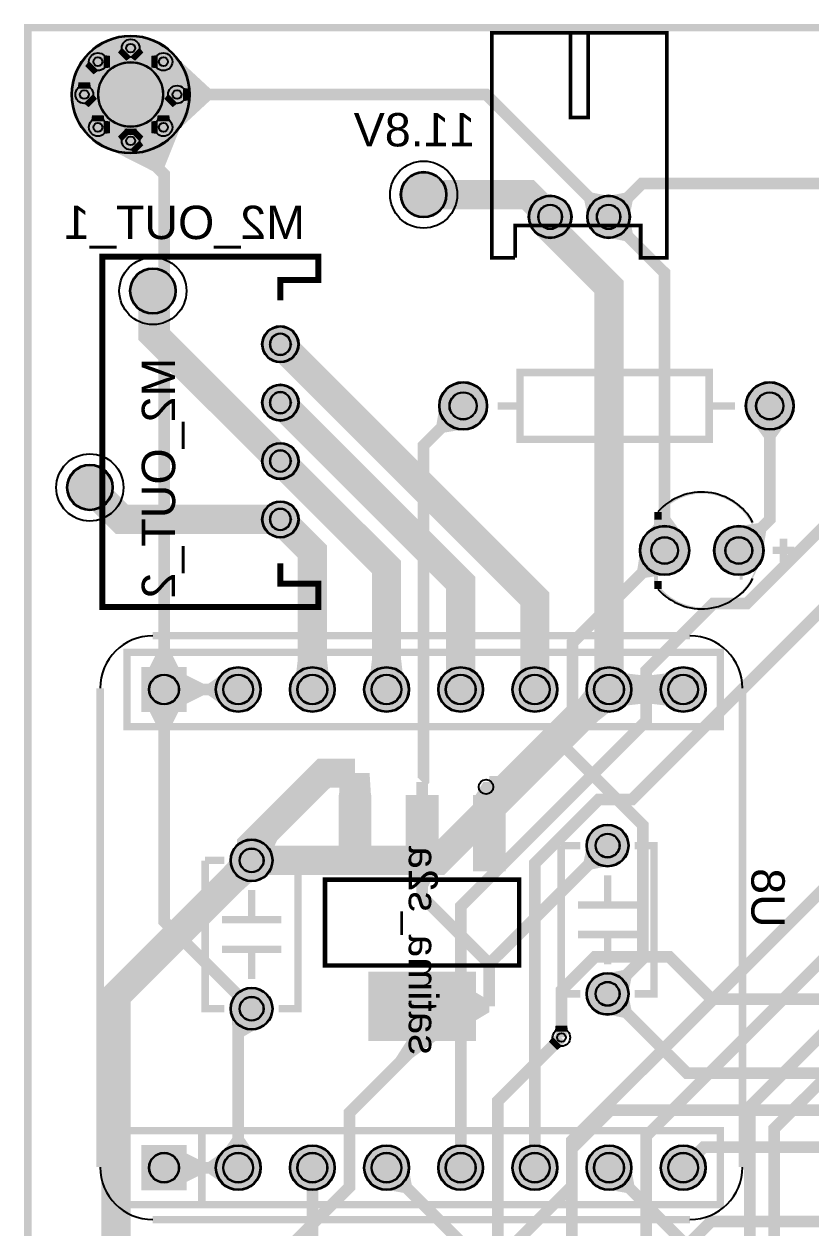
# Model space of a CAD drawing. Header units: millimetres. Extents: x -10 to 60, y -218 to 1.
# Drawn here: x -10.13 to 16.82, y -41.12 to 0.13 of the extents above; entities that cross this region are included whole.
import ezdxf

# ---------------------------------------------------------------- set-up
doc = ezdxf.new("R2010")
doc.units = ezdxf.units.MM
for name, color, linetype, true_color in [('BoardOutLine', 7, 'Continuous', 0xff00ff), ('BottomLayer', 7, 'Continuous', 0x0000ff), ('BottomPasteMaskLayer', 7, 'Continuous', 0x800000), ('BottomSilkLayer', 7, 'Continuous', 0x66cc33), ('BottomSolderMaskLayer', 7, 'Continuous', 0xaa00ff), ('Document', 7, 'Continuous', 0xffffff), ('Hole', 7, 'Continuous', 0x222222), ('Multi-Layer', 7, 'Continuous', 0xc0c0c0), ('TopLayer', 7, 'Continuous', 0xff0000), ('TopPasteMaskLayer', 7, 'Continuous', 0x808080), ('TopSilkLayer', 7, 'Continuous', 0xffcc00), ('TopSolderMaskLayer', 7, 'Continuous', 0x800080)]:
    doc.layers.add(name, color=color, linetype=linetype, true_color=true_color)
doc.styles.get("Standard").update_dxf_attribs({"font": 'arial.ttf'})

msp = doc.modelspace()

# ---------------------------------------------------------------- hatches: boundary and pattern name
at = {"layer": 'BottomLayer'}
for points in [[(-6.458, -1.002), (-6.781, -0.679), (-6.912, -0.85), (-6.629, -1.133)], [(-6.173, -0.679), (-6.496, -1.002), (-6.325, -1.133), (-6.042, -0.85)], [(-5.154, -3.786), (-5.154, -0.786), (-3.754, -2.086), (-3.754, -2.486)], [(-7.398, -1.392), (-7.398, -0.934), (-7.185, -0.963), (-7.185, -1.363)], [(-5.556, -1.392), (-5.556, -0.934), (-5.769, -0.963), (-5.769, -1.363)], [(-4.687, -2.515), (-4.687, -2.057), (-4.474, -2.086), (-4.474, -2.486)], [(-7.398, -3.638), (-7.398, -3.18), (-7.185, -3.209), (-7.185, -3.609)], [(-5.556, -3.638), (-5.556, -3.18), (-5.769, -3.209), (-5.769, -3.609)], [(-6.458, -3.57), (-6.781, -3.893), (-6.912, -3.722), (-6.629, -3.439)], [(-6.173, -3.893), (-6.496, -3.57), (-6.325, -3.439), (-6.042, -3.722)], [(2.794, -5.715, 1), (4.318, -5.715, 1)], [(9.18, -6.522), (9.935, -5.767), (9.347, -5.651), (9.064, -5.934)], [(9.845, -5.767), (10.6, -6.522), (10.716, -5.934), (10.433, -5.651)], [(-6.477, -9.017, 1), (-4.953, -9.017, 1)], [(-1.388, -11.446), (-0.747, -10.805), (-0.415, -11.071), (-1.122, -11.778)], [(-1.388, -13.446), (-0.747, -12.805), (-0.415, -13.071), (-1.122, -13.778)], [(-1.953, -14.881), (-1.312, -14.24), (-1.578, -13.908), (-2.285, -14.615)], [(-8.636, -15.748, 1), (-7.112, -15.748, 1)], [(-1.75, -17.296), (-1.75, -16.39), (-2.172, -16.343), (-2.172, -17.343)], [(-4.584, -23.169), (-4.584, -22.17), (-3.984, -22.47), (-3.984, -22.869)], [(-3.29, -23.232), (-3.29, -22.107), (-3.815, -22.47), (-3.815, -22.869)], [(9.157, -22.623), (9.953, -23.418), (9.538, -23.745), (8.83, -23.038)], [(-5.834, -23.419), (-4.834, -23.419), (-5.134, -24.019), (-5.534, -24.019)], [(9.812, -33.795), (10.554, -33.053), (10.671, -33.629), (10.388, -33.912)], [(8.05, -34.394), (8.5, -34.394), (8.475, -34.184), (8.075, -34.184)], [(-4.584, -39.552), (-4.584, -38.553), (-3.984, -38.853), (-3.984, -39.252)], [(-3.29, -39.615), (-3.29, -38.49), (-3.815, -38.853), (-3.815, -39.252)], [(2.239, -39.801), (3.035, -39.006), (3.149, -39.633), (2.867, -39.916)], [(9.859, -39.801), (10.655, -39.006), (10.769, -39.633), (10.487, -39.916)]]:
    msp.add_hatch(color=256, dxfattribs=at).paths.add_polyline_path(points)
at = {"layer": 'BottomPasteMaskLayer'}
for points in [[(2.794, -5.715, 1), (4.318, -5.715, 1)], [(-6.477, -9.017, 1), (-4.953, -9.017, 1)], [(-8.636, -15.748, 1), (-7.112, -15.748, 1)]]:
    msp.add_hatch(color=256, dxfattribs=at).paths.add_polyline_path(points)
at = {"layer": 'BottomSolderMaskLayer'}
for points in [[(-8.502, -2.286, 1), (-4.452, -2.286, 1)], [(-6.782, -0.698, 1), (-6.172, -0.698, 1)], [(-7.905, -1.163, 1), (-7.295, -1.163, 1)], [(-5.659, -1.163, 1), (-5.049, -1.163, 1)], [(-8.37, -2.286, 1), (-7.76, -2.286, 1)], [(-5.194, -2.286, 1), (-4.584, -2.286, 1)], [(-7.905, -3.409, 1), (-7.295, -3.409, 1)], [(-5.659, -3.409, 1), (-5.049, -3.409, 1)], [(-6.782, -3.874, 1), (-6.172, -3.874, 1)], [(2.769, -5.715, 1), (4.343, -5.715, 1)], [(7.153, -6.477, 1), (8.627, -6.477, 1)], [(9.153, -6.477, 1), (10.627, -6.477, 1)], [(-6.502, -9.017, 1), (-4.928, -9.017, 1)], [(-1.979, -10.843, 1), (-0.721, -10.843, 1)], [(-1.979, -12.843, 1), (-0.721, -12.843, 1)], [(4.085, -12.954, 1), (5.735, -12.954, 1)], [(14.585, -12.954, 1), (16.236, -12.954, 1)], [(-1.979, -14.843, 1), (-0.721, -14.843, 1)], [(-8.661, -15.748, 1), (-7.087, -15.748, 1)], [(-1.979, -16.843, 1), (-0.721, -16.843, 1)], [(10.96, -17.907, 1), (12.662, -17.907, 1)], [(13.5, -17.907, 1), (15.202, -17.907, 1)], [(-4.559, -23.445), (-4.559, -21.894), (-6.109, -21.894), (-6.109, -23.445)], [(-3.569, -22.67, 1), (-2.019, -22.67, 1)], [(-1.029, -22.67, 1), (0.521, -22.67, 1)], [(1.511, -22.67, 1), (3.061, -22.67, 1)], [(4.051, -22.67, 1), (5.601, -22.67, 1)], [(6.591, -22.67, 1), (8.141, -22.67, 1)], [(9.131, -22.67, 1), (10.681, -22.67, 1)], [(11.671, -22.67, 1), (13.221, -22.67, 1)], [(9.13, -28.017, 1), (10.581, -28.017, 1)], [(-3.062, -28.525, 1), (-1.611, -28.525, 1)], [(9.13, -33.097, 1), (10.581, -33.097, 1)], [(-3.062, -33.605, 1), (-1.611, -33.605, 1)], [(-4.559, -39.828), (-4.559, -38.277), (-6.109, -38.277), (-6.109, -39.828)], [(-3.569, -39.053, 1), (-2.019, -39.053, 1)], [(-1.029, -39.053, 1), (0.521, -39.053, 1)], [(1.511, -39.053, 1), (3.061, -39.053, 1)], [(4.051, -39.053, 1), (5.601, -39.053, 1)], [(6.591, -39.053, 1), (8.141, -39.053, 1)], [(9.131, -39.053, 1), (10.681, -39.053, 1)], [(11.671, -39.053, 1), (13.221, -39.053, 1)]]:
    msp.add_hatch(color=256, dxfattribs=at).paths.add_polyline_path(points)
at = {"layer": 'Document'}
for points in [[(13.081, -15.907), (13.018, -15.908), (12.955, -15.911), (12.892, -15.916), (12.829, -15.924), (12.766, -15.933), (12.704, -15.944), (12.642, -15.957), (12.581, -15.973), (12.52, -15.99), (12.46, -16.01), (12.401, -16.031), (12.342, -16.054), (12.284, -16.079), (12.227, -16.106), (12.171, -16.135), (12.115, -16.166), (12.061, -16.198), (12.008, -16.232), (11.956, -16.268), (11.905, -16.306), (11.856, -16.345), (11.808, -16.386), (11.761, -16.429), (11.715, -16.473), (11.581, -16.607), (11.581, -16.707), (11.715, -16.573), (11.76, -16.526), (11.806, -16.482), (11.853, -16.439), (11.902, -16.397), (11.952, -16.357), (12.003, -16.319), (12.056, -16.282), (12.11, -16.248), (12.165, -16.215), (12.221, -16.184), (12.278, -16.154), (12.336, -16.127), (12.395, -16.102), (12.455, -16.078), (12.515, -16.057), (12.576, -16.037), (12.638, -16.02), (12.7, -16.005), (12.763, -15.992), (12.826, -15.98), (12.889, -15.971), (12.953, -15.965), (13.017, -15.96), (13.081, -15.957)], [(13.076, -15.917), (13.14, -15.918), (13.203, -15.921), (13.267, -15.926), (13.33, -15.933), (13.394, -15.943), (13.456, -15.954), (13.519, -15.967), (13.581, -15.982), (13.642, -15.999), (13.703, -16.018), (13.763, -16.039), (13.823, -16.062), (13.882, -16.087), (13.939, -16.114), (13.996, -16.143), (14.053, -16.173), (14.108, -16.205), (14.162, -16.239), (14.215, -16.275), (14.266, -16.312), (14.317, -16.351), (14.366, -16.392), (14.414, -16.434), (14.46, -16.477), (14.506, -16.523), (14.549, -16.569), (14.591, -16.617), (14.632, -16.666), (14.671, -16.717), (14.708, -16.768), (14.744, -16.821), (14.778, -16.875), (14.81, -16.93), (14.84, -16.987), (14.869, -17.044), (14.896, -17.101), (14.921, -17.16), (14.944, -17.22), (14.965, -17.28), (14.984, -17.341), (15.001, -17.402), (15.016, -17.464), (15.029, -17.527), (15.04, -17.589), (15.05, -17.653), (15.057, -17.716), (15.062, -17.78), (15.065, -17.843), (15.066, -17.907), (15.066, -17.917), (15.006, -17.917), (15.006, -17.887), (15.005, -17.824), (15.002, -17.761), (14.997, -17.698), (14.989, -17.635), (14.98, -17.573), (14.969, -17.51), (14.956, -17.449), (14.94, -17.387), (14.923, -17.327), (14.904, -17.267), (14.882, -17.207), (14.859, -17.148), (14.834, -17.09), (14.807, -17.033), (14.778, -16.977), (14.747, -16.922), (14.715, -16.868), (14.681, -16.815), (14.645, -16.763), (14.607, -16.712), (14.568, -16.663), (14.527, -16.614), (14.485, -16.568), (14.441, -16.522), (14.395, -16.478), (14.349, -16.436), (14.3, -16.395), (14.251, -16.356), (14.2, -16.318), (14.148, -16.282), (14.095, -16.248), (14.041, -16.216), (13.986, -16.185), (13.93, -16.156), (13.873, -16.129), (13.815, -16.104), (13.756, -16.081), (13.696, -16.059), (13.636, -16.04), (13.576, -16.023), (13.514, -16.007), (13.453, -15.994), (13.39, -15.983), (13.328, -15.974), (13.265, -15.966), (13.202, -15.961), (13.139, -15.958), (13.076, -15.957)], [(11.441, -16.847), (11.441, -19.057), (11.581, -19.237), (11.581, -16.607)], [(13.081, -19.907), (13.145, -19.906), (13.208, -19.903), (13.272, -19.898), (13.335, -19.891), (13.399, -19.881), (13.461, -19.87), (13.524, -19.857), (13.586, -19.842), (13.647, -19.825), (13.708, -19.806), (13.768, -19.785), (13.828, -19.762), (13.887, -19.737), (13.944, -19.71), (14.001, -19.681), (14.058, -19.651), (14.113, -19.619), (14.167, -19.585), (14.22, -19.549), (14.271, -19.512), (14.322, -19.473), (14.371, -19.432), (14.419, -19.39), (14.465, -19.347), (14.511, -19.301), (14.554, -19.255), (14.596, -19.207), (14.637, -19.158), (14.676, -19.107), (14.713, -19.056), (14.749, -19.003), (14.783, -18.949), (14.815, -18.894), (14.845, -18.837), (14.874, -18.78), (14.901, -18.723), (14.926, -18.664), (14.949, -18.604), (14.97, -18.544), (14.989, -18.483), (15.006, -18.422), (15.021, -18.36), (15.034, -18.297), (15.045, -18.235), (15.055, -18.171), (15.062, -18.108), (15.067, -18.045), (15.07, -17.981), (15.071, -17.917), (15.071, -17.907), (15.011, -17.907), (15.011, -17.937), (15.01, -18), (15.007, -18.063), (15.002, -18.126), (14.994, -18.189), (14.985, -18.251), (14.974, -18.314), (14.961, -18.375), (14.945, -18.437), (14.928, -18.497), (14.909, -18.557), (14.887, -18.617), (14.864, -18.676), (14.839, -18.734), (14.812, -18.791), (14.783, -18.847), (14.752, -18.902), (14.72, -18.956), (14.686, -19.009), (14.65, -19.061), (14.612, -19.112), (14.573, -19.161), (14.532, -19.21), (14.49, -19.256), (14.446, -19.302), (14.4, -19.346), (14.354, -19.388), (14.305, -19.429), (14.256, -19.468), (14.205, -19.506), (14.153, -19.542), (14.1, -19.576), (14.046, -19.608), (13.991, -19.639), (13.935, -19.668), (13.878, -19.695), (13.82, -19.72), (13.761, -19.743), (13.701, -19.765), (13.641, -19.784), (13.581, -19.801), (13.519, -19.817), (13.458, -19.83), (13.395, -19.841), (13.333, -19.85), (13.27, -19.858), (13.207, -19.863), (13.144, -19.866), (13.081, -19.867)], [(14.731, -18.657), (14.131, -18.657), (14.131, -18.557), (14.731, -18.557)], [(14.481, -18.307), (14.481, -18.907), (14.381, -18.907), (14.381, -18.307)], [(13.081, -19.907), (13.018, -19.906), (12.955, -19.903), (12.892, -19.898), (12.829, -19.89), (12.766, -19.881), (12.704, -19.87), (12.642, -19.857), (12.581, -19.841), (12.52, -19.824), (12.46, -19.804), (12.401, -19.783), (12.342, -19.76), (12.284, -19.735), (12.227, -19.708), (12.171, -19.679), (12.115, -19.648), (12.061, -19.616), (12.008, -19.582), (11.956, -19.546), (11.905, -19.508), (11.856, -19.469), (11.808, -19.428), (11.761, -19.385), (11.715, -19.341), (11.581, -19.207), (11.581, -19.107), (11.715, -19.241), (11.76, -19.288), (11.806, -19.332), (11.853, -19.375), (11.902, -19.417), (11.952, -19.457), (12.003, -19.495), (12.056, -19.532), (12.11, -19.566), (12.165, -19.599), (12.221, -19.63), (12.278, -19.66), (12.336, -19.687), (12.395, -19.712), (12.455, -19.736), (12.515, -19.757), (12.576, -19.777), (12.638, -19.794), (12.7, -19.809), (12.763, -19.822), (12.826, -19.834), (12.889, -19.843), (12.953, -19.849), (13.017, -19.854), (13.081, -19.857)]]:
    msp.add_hatch(color=256, dxfattribs=at).paths.add_polyline_path(points)
at = {"layer": 'Multi-Layer'}
for points in [[(-8.477, -2.286, 1), (-4.477, -2.286, 1)], [(-6.782, -0.698, 1), (-6.172, -0.698, 1)], [(-7.905, -1.163, 1), (-7.295, -1.163, 1)], [(-5.659, -1.163, 1), (-5.049, -1.163, 1)], [(-8.37, -2.286, 1), (-7.76, -2.286, 1)], [(-5.194, -2.286, 1), (-4.584, -2.286, 1)], [(-7.905, -3.409, 1), (-7.295, -3.409, 1)], [(-5.659, -3.409, 1), (-5.049, -3.409, 1)], [(-6.782, -3.874, 1), (-6.172, -3.874, 1)], [(7.179, -6.477, 1), (8.601, -6.477, 1)], [(9.179, -6.477, 1), (10.601, -6.477, 1)], [(-1.954, -10.843, 1), (-0.746, -10.843, 1)], [(-1.954, -12.843, 1), (-0.746, -12.843, 1)], [(4.11, -12.954, 1), (5.71, -12.954, 1)], [(14.61, -12.954, 1), (16.21, -12.954, 1)], [(-1.954, -14.843, 1), (-0.746, -14.843, 1)], [(-1.954, -16.843, 1), (-0.746, -16.843, 1)], [(10.986, -17.907, 1), (12.637, -17.907, 1)], [(13.525, -17.907, 1), (15.176, -17.907, 1)], [(-4.584, -23.419), (-4.584, -21.919), (-6.084, -21.919), (-6.084, -23.419)], [(-3.544, -22.67, 1), (-2.044, -22.67, 1)], [(-1.004, -22.67, 1), (0.496, -22.67, 1)], [(1.536, -22.67, 1), (3.036, -22.67, 1)], [(4.076, -22.67, 1), (5.576, -22.67, 1)], [(6.616, -22.67, 1), (8.116, -22.67, 1)], [(9.156, -22.67, 1), (10.656, -22.67, 1)], [(11.696, -22.67, 1), (13.196, -22.67, 1)], [(9.156, -28.017, 1), (10.556, -28.017, 1)], [(-3.036, -28.525, 1), (-1.636, -28.525, 1)], [(9.156, -33.097, 1), (10.556, -33.097, 1)], [(-3.036, -33.605, 1), (-1.636, -33.605, 1)], [(-4.584, -39.802), (-4.584, -38.302), (-6.084, -38.302), (-6.084, -39.802)], [(-3.544, -39.053, 1), (-2.044, -39.053, 1)], [(-1.004, -39.053, 1), (0.496, -39.053, 1)], [(1.536, -39.053, 1), (3.036, -39.053, 1)], [(4.076, -39.053, 1), (5.576, -39.053, 1)], [(6.616, -39.053, 1), (8.116, -39.053, 1)], [(9.156, -39.053, 1), (10.656, -39.053, 1)], [(11.696, -39.053, 1), (13.196, -39.053, 1)]]:
    msp.add_hatch(color=256, dxfattribs=at).paths.add_polyline_path(points)
at = {"layer": 'TopLayer'}
for points in [[(-7.581, -1.468), (-7.904, -1.144), (-8.035, -1.315), (-7.752, -1.598)], [(-7.836, -2.084), (-8.294, -2.084), (-8.265, -1.871), (-7.865, -1.871)], [(-7.761, -2.267), (-8.084, -2.59), (-7.913, -2.721), (-7.63, -2.438)], [(-4.87, -2.59), (-5.193, -2.267), (-5.324, -2.438), (-5.041, -2.721)], [(-7.371, -3.207), (-7.829, -3.207), (-7.8, -2.994), (-7.4, -2.994)], [(-4.607, -2.995), (-7.414, -4.053), (-5.722, -4.911), (-5.312, -4.757)], [(-5.583, -3.207), (-5.125, -3.207), (-5.154, -2.994), (-5.554, -2.994)], [(-6.706, -3.672), (-6.248, -3.672), (-6.277, -3.459), (-6.677, -3.459)], [(-6.173, -3.855), (-6.496, -4.178), (-6.325, -4.309), (-6.042, -4.026)], [(9.845, -7.187), (10.6, -6.432), (10.716, -7.02), (10.433, -7.303)], [(4.112, -12.904), (4.96, -13.752), (4.281, -13.866), (3.998, -13.583)], [(16.01, -13.483), (14.81, -13.483), (15.21, -14.043), (15.61, -14.043)], [(-1.388, -15.446), (-0.747, -14.805), (-0.415, -15.071), (-1.122, -15.778)], [(-1.388, -17.446), (-0.747, -16.805), (-0.415, -17.071), (-1.122, -17.778)], [(12.43, -17.361), (11.192, -17.361), (11.611, -16.783), (12.011, -16.783)], [(14.299, -17.083), (15.175, -17.959), (15.287, -17.254), (15.004, -16.971)], [(10.987, -17.855), (11.863, -18.731), (11.158, -18.843), (10.875, -18.56)], [(-4.834, -21.919), (-5.834, -21.919), (-5.534, -21.319), (-5.134, -21.319)], [(0.308, -22.173), (-0.816, -22.173), (-0.754, -21.648), (0.246, -21.648)], [(2.848, -22.173), (1.724, -22.173), (1.786, -21.648), (2.786, -21.648)], [(10.402, -23.232), (10.402, -22.107), (10.927, -22.17), (10.927, -23.169)], [(11.95, -23.232), (11.95, -22.107), (11.425, -22.17), (11.425, -23.169)], [(0.656, -26.337), (1.756, -26.337), (1.706, -25.536), (0.706, -25.536)], [(5.306, -26.337), (6.306, -26.337), (6.006, -25.836), (5.606, -25.836)], [(0.656, -28.837), (0.656, -26.337), (1.756, -26.337), (1.756, -28.837)], [(2.956, -28.837), (2.956, -26.337), (4.056, -26.337), (4.056, -28.837)], [(5.256, -28.837), (5.256, -26.337), (6.356, -26.337), (6.356, -28.837)], [(-1.673, -28.3), (-2.643, -27.895), (-2.468, -27.437), (-1.47, -27.853)], [(9.157, -27.973), (9.9, -28.715), (9.323, -28.832), (9.041, -28.549)], [(-3.035, -28.481), (-2.292, -29.223), (-2.656, -29.552), (-3.364, -28.845)], [(4.006, -28.837), (3.006, -28.837), (3.306, -29.437), (3.706, -29.437)], [(1.706, -32.357), (5.306, -32.357), (5.306, -34.697), (1.706, -34.697)], [(9.812, -32.398), (10.554, -33.141), (10.671, -32.564), (10.388, -32.282)], [(5.306, -33.027), (5.306, -34.027), (5.806, -33.727), (5.806, -33.327)], [(-2.098, -34.263), (-3.019, -33.759), (-2.994, -34.331), (-2.594, -34.55)], [(8.294, -34.892), (7.975, -34.573), (7.845, -34.74), (8.127, -35.022)], [(3.986, -34.697), (2.986, -34.697), (2.603, -35.297), (3.169, -35.297)], [(-2.232, -38.556), (-3.356, -38.556), (-2.994, -38.031), (-2.594, -38.031)]]:
    msp.add_hatch(color=256, dxfattribs=at).paths.add_polyline_path(points)
at = {"layer": 'TopPasteMaskLayer'}
for points in [[(0.656, -28.837), (0.656, -26.337), (1.756, -26.337), (1.756, -28.837)], [(2.956, -28.837), (2.956, -26.337), (4.056, -26.337), (4.056, -28.837)], [(5.256, -28.837), (5.256, -26.337), (6.356, -26.337), (6.356, -28.837)], [(1.706, -32.357), (5.306, -32.357), (5.306, -34.697), (1.706, -34.697)]]:
    msp.add_hatch(color=256, dxfattribs=at).paths.add_polyline_path(points)
at = {"layer": 'TopSolderMaskLayer'}
for points in [[(-8.502, -2.286, 1), (-4.452, -2.286, 1)], [(-6.782, -0.698, 1), (-6.172, -0.698, 1)], [(-7.905, -1.163, 1), (-7.295, -1.163, 1)], [(-5.659, -1.163, 1), (-5.049, -1.163, 1)], [(-8.37, -2.286, 1), (-7.76, -2.286, 1)], [(-5.194, -2.286, 1), (-4.584, -2.286, 1)], [(-7.905, -3.409, 1), (-7.295, -3.409, 1)], [(-5.659, -3.409, 1), (-5.049, -3.409, 1)], [(-6.782, -3.874, 1), (-6.172, -3.874, 1)], [(7.153, -6.477, 1), (8.627, -6.477, 1)], [(9.153, -6.477, 1), (10.627, -6.477, 1)], [(-1.979, -10.843, 1), (-0.721, -10.843, 1)], [(-1.979, -12.843, 1), (-0.721, -12.843, 1)], [(4.085, -12.954, 1), (5.735, -12.954, 1)], [(14.585, -12.954, 1), (16.236, -12.954, 1)], [(-1.979, -14.843, 1), (-0.721, -14.843, 1)], [(-1.979, -16.843, 1), (-0.721, -16.843, 1)], [(10.96, -17.907, 1), (12.662, -17.907, 1)], [(13.5, -17.907, 1), (15.202, -17.907, 1)], [(-4.559, -23.445), (-4.559, -21.894), (-6.109, -21.894), (-6.109, -23.445)], [(-3.569, -22.67, 1), (-2.019, -22.67, 1)], [(-1.029, -22.67, 1), (0.521, -22.67, 1)], [(1.511, -22.67, 1), (3.061, -22.67, 1)], [(4.051, -22.67, 1), (5.601, -22.67, 1)], [(6.591, -22.67, 1), (8.141, -22.67, 1)], [(9.131, -22.67, 1), (10.681, -22.67, 1)], [(11.671, -22.67, 1), (13.221, -22.67, 1)], [(0.645, -28.895), (0.645, -26.279), (1.767, -26.279), (1.767, -28.895)], [(2.945, -28.895), (2.945, -26.279), (4.067, -26.279), (4.067, -28.895)], [(5.245, -28.895), (5.245, -26.279), (6.367, -26.279), (6.367, -28.895)], [(9.13, -28.017, 1), (10.581, -28.017, 1)], [(-3.062, -28.525, 1), (-1.611, -28.525, 1)], [(1.667, -32.34), (5.345, -32.34), (5.345, -34.713), (1.667, -34.713)], [(9.13, -33.097, 1), (10.581, -33.097, 1)], [(-3.062, -33.605, 1), (-1.611, -33.605, 1)], [(-4.559, -39.828), (-4.559, -38.277), (-6.109, -38.277), (-6.109, -39.828)], [(-3.569, -39.053, 1), (-2.019, -39.053, 1)], [(-1.029, -39.053, 1), (0.521, -39.053, 1)], [(1.511, -39.053, 1), (3.061, -39.053, 1)], [(4.051, -39.053, 1), (5.601, -39.053, 1)], [(6.591, -39.053, 1), (8.141, -39.053, 1)], [(9.131, -39.053, 1), (10.681, -39.053, 1)], [(11.671, -39.053, 1), (13.221, -39.053, 1)]]:
    msp.add_hatch(color=256, dxfattribs=at).paths.add_polyline_path(points)

# ---------------------------------------------------------------- linework, layer by layer
at = {"layer": 'BoardOutLine', "const_width": 0.254}
msp.add_lwpolyline([(-10, 0), (60, 0), (60, -100), (-10, -100), (-10, 0)], close=True, dxfattribs=at)
at = {"layer": 'BottomLayer'}
for points, const_width in [([(-7.6, -1.163), (-6.942, -1.163), (-6.477, -0.698)], 0.4), ([(-5.354, -1.163), (-6.012, -1.163), (-6.477, -0.698)], 0.4), ([(9.89, -6.477), (5.699, -2.286), (-4.889, -2.286)], 0.4), ([(-7.6, -3.409), (-6.942, -3.409), (-6.477, -3.874)], 0.4), ([(-5.354, -3.409), (-6.012, -3.409), (-6.477, -3.874)], 0.4), ([(34.925, -4.064), (33.655, -5.334), (11.033, -5.334), (9.89, -6.477)], 0.4), ([(3.556, -5.715), (7.128, -5.715), (7.89, -6.477)], 1), ([(7.89, -6.477), (7.89, -6.858), (9.906, -8.874), (9.906, -22.67)], 1), ([(-5.715, -9.017), (-5.715, -10.478), (-1.35, -14.843)], 1), ([(-1.35, -10.843), (7.366, -19.559), (7.366, -22.67)], 1), ([(-1.35, -12.843), (4.826, -19.019), (4.826, -22.67)], 1), ([(-7.874, -15.748), (-6.779, -16.843), (-1.35, -16.843)], 1), ([(4.826, -39.053), (4.826, -30.101), (11.176, -23.751), (11.176, -22.028), (13.475, -19.729), (14.618, -19.729), (18.854, -15.494), (21.947, -15.494), (33.377, -26.924), (34.925, -26.924)], 0.4), ([(34.925, -29.464), (23.495, -18.034), (19.096, -18.034), (10.69, -26.44), (9.55, -26.44), (7.366, -28.625), (7.366, -39.053)], 0.4), ([(-2.336, -28.525), (4.051, -28.525), (9.906, -22.67)], 1), ([(-2.337, -33.604), (-5.334, -30.607), (-5.334, -22.67)], 0.4), ([(-5.334, -22.67), (-2.794, -22.67)], 0.4), ([(34.925, -34.544), (21.511, -34.544), (20.241, -33.274), (13.414, -33.274), (11.973, -31.833), (9.42, -31.833), (8.275, -32.978), (8.275, -34.592)], 0.4), ([(9.856, -33.097), (12.573, -35.814), (35.702, -35.814), (38.374, -38.486), (38.374, -38.799)], 0.4), ([(17.556, -37.084), (9.949, -37.084), (8.636, -38.397), (8.636, -39.684), (6.265, -42.055), (5.588, -42.055)], 0.4), ([(34.925, -37.084), (36.224, -38.383), (36.224, -40.221), (35.551, -40.894), (13.399, -40.894), (12.573, -41.72)], 0.4), ([(34.925, -39.624), (33.655, -38.354), (13.144, -38.354), (12.446, -39.053)], 0.4), ([(-5.334, -39.053), (-2.794, -39.053)], 0.4), ([(-0.254, -42.418), (-0.254, -39.053)], 0.4), ([(5.588, -42.055), (5.289, -42.055), (2.286, -39.053)], 0.4), ([(12.573, -41.72), (9.906, -39.053)], 0.4)]:
    msp.add_lwpolyline(points, dxfattribs=dict(at, const_width=const_width))
for centre in [(3.556, -5.715), (-5.715, -9.017), (-7.874, -15.748)]:
    msp.add_circle(centre, 0.762, dxfattribs=at)
at = {"layer": 'BottomPasteMaskLayer'}
for centre in [(3.556, -5.715), (-5.715, -9.017), (-7.874, -15.748)]:
    msp.add_circle(centre, 0.762, dxfattribs=at)
at = {"layer": 'BottomSilkLayer', "const_width": 0.254}
for points in [[(12.678, -20.83), (-5.722, -20.83)], [(-7.522, -22.631), (-7.522, -39.031)], [(14.478, -39.031), (14.478, -22.631)], [(-4.04, -37.783), (-4.04, -40.323)], [(-5.722, -40.831), (12.678, -40.831)]]:
    msp.add_lwpolyline(points, dxfattribs=at)
for points in [[(13.716, -21.4), (13.716, -23.94), (-6.604, -23.94), (-6.604, -21.4), (13.716, -21.4)], [(13.716, -37.783), (13.716, -40.323), (-6.604, -40.323), (-6.604, -37.783), (13.716, -37.783)]]:
    msp.add_lwpolyline(points, close=True, dxfattribs=at)
at = {"layer": 'BottomSilkLayer'}
for centre in [(3.556, -5.715), (-5.715, -9.017), (-7.874, -15.748)]:
    msp.add_circle(centre, 1.15, dxfattribs=at)
for centre, start, end in [((-5.722, -22.63), 90, 180), ((12.678, -22.63), 360, 90), ((-5.722, -39.031), 180, 270), ((12.678, -39.031), 270, 0)]:
    msp.add_arc(centre, 1.8, start, end, dxfattribs=at)
at = {"layer": 'BottomSolderMaskLayer'}
for points in [[(7.893, -6.063), (7.887, -6.063)], [(9.893, -6.063), (9.887, -6.063)], [(7.893, -6.891), (7.887, -6.891)], [(9.893, -6.891), (9.887, -6.891)], [(-1.715, -10.84), (-1.715, -10.846)], [(-0.985, -10.84), (-0.985, -10.846)], [(-1.715, -12.84), (-1.715, -12.846)], [(-0.985, -12.84), (-0.985, -12.846)], [(-1.715, -14.84), (-1.715, -14.846)], [(-0.985, -14.84), (-0.985, -14.846)], [(-1.715, -16.84), (-1.715, -16.846)], [(-0.985, -16.84), (-0.985, -16.846)]]:
    msp.add_lwpolyline(points, close=True, dxfattribs=at)
for centre, radius in [((-6.477, -2.286), 2.025), ((-6.477, -0.698), 0.305), ((-6.477, -0.698), 0.153), ((-7.6, -1.163), 0.305), ((-7.6, -1.163), 0.153), ((-6.477, -2.286), 1.114), ((-5.354, -1.163), 0.305), ((-5.354, -1.163), 0.153), ((-8.065, -2.286), 0.305), ((-4.889, -2.286), 0.305), ((-8.065, -2.286), 0.153), ((-4.889, -2.286), 0.153), ((-7.6, -3.409), 0.305), ((-7.6, -3.409), 0.153), ((-5.354, -3.409), 0.305), ((-5.354, -3.409), 0.153), ((-6.477, -3.874), 0.305), ((-6.477, -3.874), 0.153), ((3.556, -5.715), 0.787), ((7.89, -6.477), 0.737), ((9.89, -6.477), 0.737), ((-5.715, -9.017), 0.787), ((-1.35, -10.843), 0.629), ((-1.35, -12.843), 0.629), ((4.91, -12.954), 0.825), ((15.41, -12.954), 0.825), ((4.91, -12.954), 0.472), ((15.41, -12.954), 0.472), ((-1.35, -14.843), 0.629), ((-7.874, -15.748), 0.787), ((-1.35, -16.843), 0.629), ((11.811, -17.907), 0.851), ((14.351, -17.907), 0.851), ((11.811, -17.907), 0.464), ((14.351, -17.907), 0.464), ((-5.334, -22.67), 0.517), ((-2.794, -22.67), 0.775), ((-2.794, -22.67), 0.517), ((-0.254, -22.67), 0.775), ((-0.254, -22.67), 0.517), ((2.286, -22.67), 0.775), ((2.286, -22.67), 0.517), ((4.826, -22.67), 0.775), ((4.826, -22.67), 0.517), ((7.366, -22.67), 0.775), ((7.366, -22.67), 0.517), ((9.906, -22.67), 0.775), ((9.906, -22.67), 0.517), ((12.446, -22.67), 0.775), ((12.446, -22.67), 0.517), ((9.856, -28.017), 0.725), ((9.856, -28.017), 0.415), ((-2.336, -28.525), 0.725), ((-2.336, -28.525), 0.415), ((9.856, -33.097), 0.725), ((-2.336, -33.605), 0.725), ((9.856, -33.097), 0.415), ((-2.336, -33.605), 0.415), ((-2.794, -39.053), 0.775), ((-0.254, -39.053), 0.775), ((2.286, -39.053), 0.775), ((4.826, -39.053), 0.775), ((7.366, -39.053), 0.775), ((9.906, -39.053), 0.775), ((12.446, -39.053), 0.775), ((-5.334, -39.053), 0.517), ((-2.794, -39.053), 0.517), ((-0.254, -39.053), 0.517), ((2.286, -39.053), 0.517), ((4.826, -39.053), 0.517), ((7.366, -39.053), 0.517), ((9.906, -39.053), 0.517), ((12.446, -39.053), 0.517)]:
    msp.add_circle(centre, radius, dxfattribs=at)
for centre, radius, start, end in [((7.887, -6.477), 0.414, 90, 270), ((7.893, -6.477), 0.414, 270, 90), ((9.887, -6.477), 0.414, 90, 270), ((9.893, -6.477), 0.414, 270, 90), ((-1.35, -10.84), 0.365, 360, 180), ((-1.35, -10.846), 0.365, 180, 360), ((-1.35, -12.84), 0.365, 360, 180), ((-1.35, -12.846), 0.365, 180, 360), ((-1.35, -14.84), 0.365, 360, 180), ((-1.35, -14.846), 0.365, 180, 360), ((-1.35, -16.84), 0.365, 360, 180), ((-1.35, -16.846), 0.365, 180, 360)]:
    msp.add_arc(centre, radius, start, end, dxfattribs=at)
at = {"layer": 'Document', "const_width": 0.127}
msp.add_lwpolyline([(6.69, -7.877), (5.89, -7.877), (5.89, -0.177), (11.89, -0.177), (11.89, -7.877), (11.09, -7.877)], dxfattribs=at)
at = {"layer": 'Document'}
msp.add_circle((5.693, -26.005), 0.25, dxfattribs=at)
at = {"layer": 'Hole'}
msp.add_circle((8.275, -34.592), 0.15, dxfattribs=at)
at = {"layer": 'Multi-Layer'}
for points in [[(7.893, -6.077), (7.887, -6.077)], [(9.893, -6.077), (9.887, -6.077)], [(7.893, -6.877), (7.887, -6.877)], [(9.893, -6.877), (9.887, -6.877)], [(-1.7, -10.84), (-1.7, -10.846)], [(-1, -10.84), (-1, -10.846)], [(-1.7, -12.84), (-1.7, -12.846)], [(-1, -12.84), (-1, -12.846)], [(-1.7, -14.84), (-1.7, -14.846)], [(-1, -14.84), (-1, -14.846)], [(-1.7, -16.84), (-1.7, -16.846)], [(-1, -16.84), (-1, -16.846)]]:
    msp.add_lwpolyline(points, close=True, dxfattribs=at)
for centre, radius in [((-6.477, -2.286), 2), ((-6.477, -0.698), 0.305), ((-6.477, -0.698), 0.153), ((-7.6, -1.163), 0.305), ((-7.6, -1.163), 0.153), ((-6.477, -2.286), 1.1), ((-5.354, -1.163), 0.305), ((-5.354, -1.163), 0.153), ((-8.065, -2.286), 0.305), ((-4.889, -2.286), 0.305), ((-8.065, -2.286), 0.153), ((-4.889, -2.286), 0.153), ((-7.6, -3.409), 0.305), ((-7.6, -3.409), 0.153), ((-5.354, -3.409), 0.305), ((-5.354, -3.409), 0.153), ((-6.477, -3.874), 0.305), ((-6.477, -3.874), 0.153), ((7.89, -6.477), 0.711), ((9.89, -6.477), 0.711), ((-1.35, -10.843), 0.604), ((-1.35, -12.843), 0.604), ((4.91, -12.954), 0.8), ((15.41, -12.954), 0.8), ((4.91, -12.954), 0.457), ((15.41, -12.954), 0.457), ((-1.35, -14.843), 0.604), ((-1.35, -16.843), 0.604), ((11.811, -17.907), 0.826), ((14.351, -17.907), 0.826), ((11.811, -17.907), 0.45), ((14.351, -17.907), 0.45), ((-5.334, -22.67), 0.5), ((-2.794, -22.67), 0.75), ((-2.794, -22.67), 0.5), ((-0.254, -22.67), 0.75), ((-0.254, -22.67), 0.5), ((2.286, -22.67), 0.75), ((2.286, -22.67), 0.5), ((4.826, -22.67), 0.75), ((4.826, -22.67), 0.5), ((7.366, -22.67), 0.75), ((7.366, -22.67), 0.5), ((9.906, -22.67), 0.75), ((9.906, -22.67), 0.5), ((12.446, -22.67), 0.75), ((12.446, -22.67), 0.5), ((9.856, -28.017), 0.7), ((9.856, -28.017), 0.4), ((-2.336, -28.525), 0.7), ((-2.336, -28.525), 0.4), ((9.856, -33.097), 0.7), ((-2.336, -33.605), 0.7), ((9.856, -33.097), 0.4), ((-2.336, -33.605), 0.4), ((8.275, -34.592), 0.3), ((-2.794, -39.053), 0.75), ((-0.254, -39.053), 0.75), ((2.286, -39.053), 0.75), ((4.826, -39.053), 0.75), ((7.366, -39.053), 0.75), ((9.906, -39.053), 0.75), ((12.446, -39.053), 0.75), ((-5.334, -39.053), 0.5), ((-2.794, -39.053), 0.5), ((-0.254, -39.053), 0.5), ((2.286, -39.053), 0.5), ((4.826, -39.053), 0.5), ((7.366, -39.053), 0.5), ((9.906, -39.053), 0.5), ((12.446, -39.053), 0.5)]:
    msp.add_circle(centre, radius, dxfattribs=at)
for centre, radius, start, end in [((7.887, -6.477), 0.4, 90, 270), ((7.893, -6.477), 0.4, 270, 90), ((9.887, -6.477), 0.4, 90, 270), ((9.893, -6.477), 0.4, 270, 90), ((-1.35, -10.84), 0.35, 360, 180), ((-1.35, -10.846), 0.35, 180, 360), ((-1.35, -12.84), 0.35, 360, 180), ((-1.35, -12.846), 0.35, 180, 360), ((-1.35, -14.84), 0.35, 360, 180), ((-1.35, -14.846), 0.35, 180, 360), ((-1.35, -16.84), 0.35, 360, 180), ((-1.35, -16.846), 0.35, 180, 360)]:
    msp.add_arc(centre, radius, start, end, dxfattribs=at)
at = {"layer": 'TopLayer'}
for points, const_width in [([(-7.6, -1.163), (-8.065, -1.628), (-8.065, -2.286)], 0.4), ([(-8.065, -2.286), (-7.6, -2.751), (-7.6, -3.409)], 0.4), ([(-6.477, -2.286), (-6.477, -3.874)], 0.4), ([(-4.889, -2.286), (-5.354, -2.751), (-5.354, -3.409)], 0.4), ([(-5.334, -22.67), (-5.334, -5.017), (-6.477, -3.874)], 0.4), ([(9.89, -6.477), (11.811, -8.398), (11.811, -17.907)], 0.4), ([(4.91, -12.954), (3.556, -14.308), (3.556, -25.786), (3.506, -25.836)], 0.4), ([(14.351, -17.907), (15.41, -16.848), (15.41, -12.954)], 0.4), ([(-1.35, -14.843), (2.286, -18.479), (2.286, -22.67)], 1), ([(-1.35, -16.843), (-0.254, -17.939), (-0.254, -22.67)], 1), ([(16.15, -98.428), (15.387, -97.665), (15.387, -89.385), (11.194, -85.193), (11.194, -66.512), (3.556, -58.874), (3.556, -47.617), (8.636, -42.537), (8.636, -38.119), (18.409, -28.346), (18.409, -18.04), (19.685, -16.764)], 0.4), ([(11.811, -17.907), (8.65, -21.068), (8.65, -23.348), (7.873, -24.125)], 0.4), ([(9.906, -22.67), (12.446, -22.67)], 1), ([(7.873, -24.125), (6.162, -25.836), (5.806, -25.836)], 0.4), ([(7.873, -24.125), (11.068, -27.321), (11.068, -31.885), (9.856, -33.097)], 0.4), ([(1.206, -25.536), (0.14, -25.536), (-2.336, -28.012), (-2.336, -28.525)], 1), ([(1.207, -27.587), (1.207, -25.537)], 1), ([(3.505, -27.587), (3.505, -25.837)], 0.4), ([(5.806, -27.587), (5.806, -25.837)], 0.4), ([(5.806, -32.065), (3.505, -29.766), (3.505, -27.587)], 0.4), ([(-5.334, -71.565), (-6.981, -69.918), (-6.981, -33.169), (-2.336, -28.525)], 1), ([(5.806, -32.065), (5.807, -32.065), (9.856, -28.017)], 0.4), ([(19.685, -29.464), (11.176, -37.973), (11.176, -48.832), (4.826, -55.182)], 0.4), ([(5.806, -33.527), (5.806, -32.065)], 0.4), ([(19.685, -32.004), (14.728, -36.961), (14.728, -47.819), (7.366, -55.182)], 0.4), ([(-2.336, -33.605), (-2.794, -34.063), (-2.794, -39.053)], 0.4), ([(4.656, -33.528), (1.016, -37.168), (1.016, -39.715), (-1.163, -41.895)], 0.4), ([(3.506, -33.527), (4.656, -33.527)], 0.4), ([(4.656, -33.528), (5.806, -33.528)], 0.4), ([(8.275, -34.592), (6.096, -36.771), (6.096, -43.752), (-5.334, -55.182)], 0.4), ([(19.685, -34.544), (18.736, -34.544), (15.558, -37.722), (15.558, -46.807)], 0.4)]:
    msp.add_lwpolyline(points, dxfattribs=dict(at, const_width=const_width))
at = {"layer": 'TopSilkLayer'}
for points, const_width in [([(8.59, -0.177), (8.59, -3.077), (9.19, -3.077), (9.19, -0.177)], 0.127), ([(6.69, -7.877), (6.69, -6.777), (10.99, -6.777), (10.99, -7.877), (11.09, -7.877)], 0.127), ([(-1.35, -18.343), (-1.35, -19.043), (-0.05, -19.043), (-0.05, -19.843), (-7.45, -19.843), (-7.45, -7.843), (-0.05, -7.843), (-0.05, -8.643), (-1.35, -8.643), (-1.35, -9.343)], 0.203), ([(6.858, -12.954), (6.096, -12.954)], 0.254), ([(13.462, -12.954), (14.224, -12.954)], 0.254), ([(11.581, -16.584), (11.581, -16.856)], 0.254), ([(15.882, -17.507), (15.882, -17.591), (15.882, -18.297)], 0.254), ([(15.507, -17.902), (16.257, -17.902)], 0.254), ([(11.581, -18.958), (11.581, -19.23)], 0.254), ([(8.266, -28.017), (8.925, -28.017)], 0.254), ([(8.925, -33.097), (8.266, -33.097), (8.266, -28.027)], 0.254), ([(10.787, -28.017), (11.446, -28.017), (11.446, -33.097), (10.787, -33.097)], 0.254), ([(-3.926, -28.525), (-3.267, -28.525)], 0.254), ([(-3.267, -33.605), (-3.926, -33.605), (-3.926, -28.535)], 0.254), ([(-1.405, -28.525), (-0.746, -28.525), (-0.746, -33.605), (-1.405, -33.605)], 0.254), ([(9.856, -29.033), (9.856, -30.049)], 0.254), ([(-2.336, -29.541), (-2.336, -30.557)], 0.254), ([(8.84, -30.049), (10.872, -30.049)], 0.254), ([(-3.352, -30.557), (-1.32, -30.557)], 0.254), ([(9.856, -32.081), (9.856, -31.065), (8.84, -31.065)], 0.254), ([(9.856, -31.065), (10.872, -31.065)], 0.254), ([(-2.336, -32.589), (-2.336, -31.573), (-3.352, -31.573)], 0.254), ([(-2.336, -31.573), (-1.32, -31.573)], 0.254)]:
    msp.add_lwpolyline(points, dxfattribs=dict(at, const_width=const_width))
for points, const_width in [([(13.335, -14.097), (6.858, -14.097), (6.858, -11.811), (13.335, -11.811), (13.335, -14.097)], 0.254), ([(6.832, -32.128), (0.18, -32.128), (0.18, -29.185), (6.832, -29.185), (6.832, -32.128)], 0.152)]:
    msp.add_lwpolyline(points, close=True, dxfattribs=dict(at, const_width=const_width))
for start, end in [(28.6927, 138.59), (221.41, 331.3073)]:
    msp.add_arc((13.081, -17.907), 2, start, end, dxfattribs=at)
at = {"layer": 'TopSolderMaskLayer'}
for points in [[(7.893, -6.063), (7.887, -6.063)], [(9.893, -6.063), (9.887, -6.063)], [(7.893, -6.891), (7.887, -6.891)], [(9.893, -6.891), (9.887, -6.891)], [(-1.715, -10.84), (-1.715, -10.846)], [(-0.985, -10.84), (-0.985, -10.846)], [(-1.715, -12.84), (-1.715, -12.846)], [(-0.985, -12.84), (-0.985, -12.846)], [(-1.715, -14.84), (-1.715, -14.846)], [(-0.985, -14.84), (-0.985, -14.846)], [(-1.715, -16.84), (-1.715, -16.846)], [(-0.985, -16.84), (-0.985, -16.846)]]:
    msp.add_lwpolyline(points, close=True, dxfattribs=at)
for centre, radius in [((-6.477, -2.286), 2.025), ((-6.477, -0.698), 0.305), ((-6.477, -0.698), 0.153), ((-7.6, -1.163), 0.305), ((-7.6, -1.163), 0.153), ((-6.477, -2.286), 1.114), ((-5.354, -1.163), 0.305), ((-5.354, -1.163), 0.153), ((-8.065, -2.286), 0.305), ((-4.889, -2.286), 0.305), ((-8.065, -2.286), 0.153), ((-4.889, -2.286), 0.153), ((-7.6, -3.409), 0.305), ((-7.6, -3.409), 0.153), ((-5.354, -3.409), 0.305), ((-5.354, -3.409), 0.153), ((-6.477, -3.874), 0.305), ((-6.477, -3.874), 0.153), ((7.89, -6.477), 0.737), ((9.89, -6.477), 0.737), ((-1.35, -10.843), 0.629), ((-1.35, -12.843), 0.629), ((4.91, -12.954), 0.825), ((15.41, -12.954), 0.825), ((4.91, -12.954), 0.472), ((15.41, -12.954), 0.472), ((-1.35, -14.843), 0.629), ((-1.35, -16.843), 0.629), ((11.811, -17.907), 0.851), ((14.351, -17.907), 0.851), ((11.811, -17.907), 0.464), ((14.351, -17.907), 0.464), ((-5.334, -22.67), 0.517), ((-2.794, -22.67), 0.775), ((-2.794, -22.67), 0.517), ((-0.254, -22.67), 0.775), ((-0.254, -22.67), 0.517), ((2.286, -22.67), 0.775), ((2.286, -22.67), 0.517), ((4.826, -22.67), 0.775), ((4.826, -22.67), 0.517), ((7.366, -22.67), 0.775), ((7.366, -22.67), 0.517), ((9.906, -22.67), 0.775), ((9.906, -22.67), 0.517), ((12.446, -22.67), 0.775), ((12.446, -22.67), 0.517), ((9.856, -28.017), 0.725), ((9.856, -28.017), 0.415), ((-2.336, -28.525), 0.725), ((-2.336, -28.525), 0.415), ((9.856, -33.097), 0.725), ((-2.336, -33.605), 0.725), ((9.856, -33.097), 0.415), ((-2.336, -33.605), 0.415), ((-2.794, -39.053), 0.775), ((-0.254, -39.053), 0.775), ((2.286, -39.053), 0.775), ((4.826, -39.053), 0.775), ((7.366, -39.053), 0.775), ((9.906, -39.053), 0.775), ((12.446, -39.053), 0.775), ((-5.334, -39.053), 0.517), ((-2.794, -39.053), 0.517), ((-0.254, -39.053), 0.517), ((2.286, -39.053), 0.517), ((4.826, -39.053), 0.517), ((7.366, -39.053), 0.517), ((9.906, -39.053), 0.517), ((12.446, -39.053), 0.517)]:
    msp.add_circle(centre, radius, dxfattribs=at)
for centre, radius, start, end in [((7.887, -6.477), 0.414, 90, 270), ((7.893, -6.477), 0.414, 270, 90), ((9.887, -6.477), 0.414, 90, 270), ((9.893, -6.477), 0.414, 270, 90), ((-1.35, -10.84), 0.365, 360, 180), ((-1.35, -10.846), 0.365, 180, 360), ((-1.35, -12.84), 0.365, 360, 180), ((-1.35, -12.846), 0.365, 180, 360), ((-1.35, -14.84), 0.365, 360, 180), ((-1.35, -14.846), 0.365, 180, 360), ((-1.35, -16.84), 0.365, 360, 180), ((-1.35, -16.846), 0.365, 180, 360)]:
    msp.add_arc(centre, radius, start, end, dxfattribs=at)

# ---------------------------------------------------------------- texts
at = {"layer": 'BottomSilkLayer', "text_generation_flag": 2}
for s, p in [('11.8V', (5.334, -4.064)), ('M2_OUT_1', (-0.508, -7.239))]:
    msp.add_text(s, height=1.143, dxfattribs=at).set_placement(p)
for s, height, rotation, p in [('M2_OUT_2', 1.143, 90, (-4.953, -11.303)), ('satima_s2a', 1, 270, (3.048, -35.179)), ('U8', 1.143, 270, (14.781, -30.831))]:
    msp.add_text(s, height=height, rotation=rotation, dxfattribs=at).set_placement(p)

doc.saveas('drawing.dxf')
